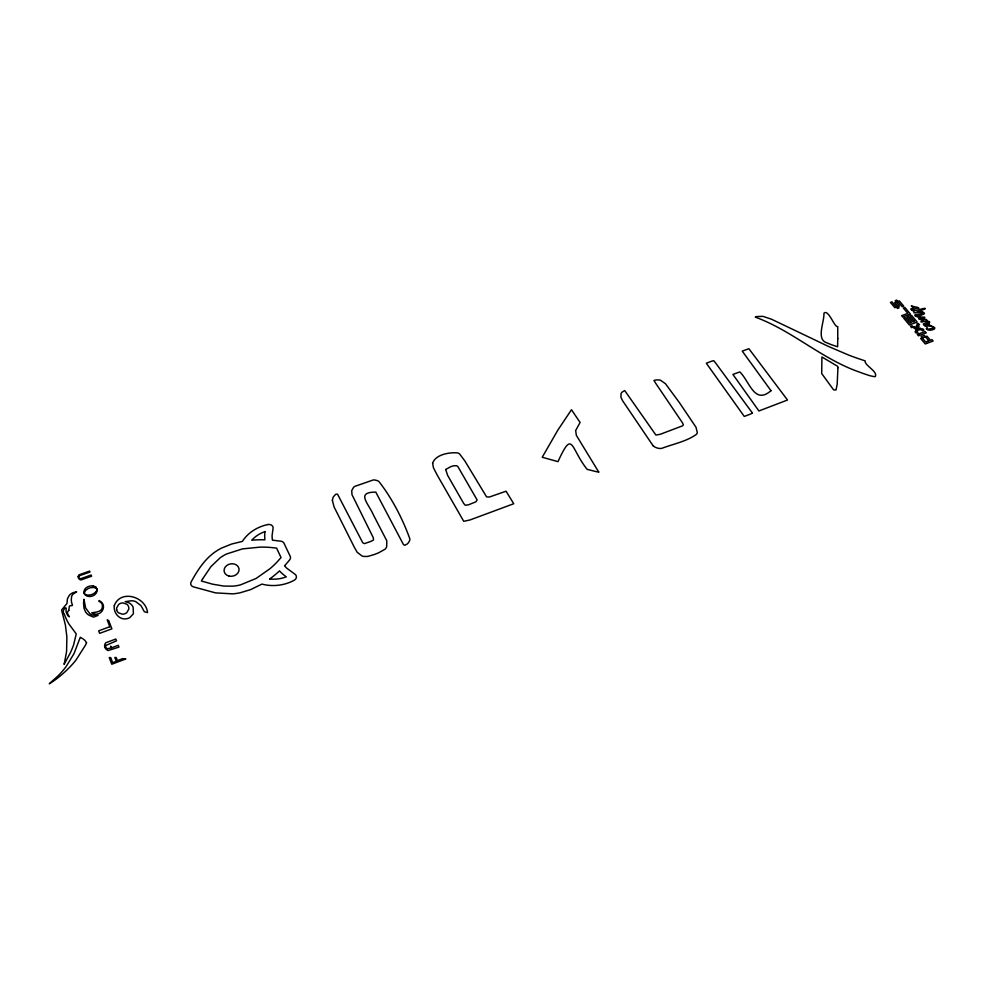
<?xml version="1.0" encoding="UTF-8"?>
<svg xmlns="http://www.w3.org/2000/svg" width="984" height="984" viewBox="0 0 984 984"><rect width="100%" height="100%" fill="white"/><g stroke="black" fill="none" stroke-linecap="round" stroke-linejoin="round"><path stroke-width="1.48" d="M68.794 610.363L67.306 612.38L67.761 614.274A22.484 18.106 -18 0 0 68.29 615.123L69.36 616.771A8.229 6.605 -18.7 0 1 67.724 615.48L66.199 612.306A12.841 10.332 -18.5 0 1 66.1 609.871C67.256 604.299 60.848 611.495 64.169 613.782A93.91 76.531 -14.8 0 0 64.747 615.332A79.483 64.649 -15.5 0 0 68.991 624.102L76.248 633.893L73.554 645.086A123.553 96.112 -22.3 0 1 70.184 653.155L64.071 664.409A20.098 16.47 -20.9 0 1 64.55 662.318L66.58 651.494L66.887 636.943L65.374 624.865L61.598 610.006L66.814 603.709A1.968 1.574 -18.6 0 0 67.01 603.204L67.429 598.764L69.311 595.357A8.659 6.937 -18.1 0 1 71.943 593.254A8.438 6.753 -18.1 0 1 74.083 592.393L76.629 591.876L73.087 594.078A8.979 7.195 -17.9 0 0 71.647 596.329L71.279 599.699A49.84 40.369 -16.4 0 0 71.66 602.921C74.329 607.78 69.544 604.102 69.212 606.759A10.283 8.216 -19 0 1 69.077 608.444L69.052 608.53A10.172 8.18 -18.5 0 0 68.819 610.363M84.403 592.774L85.448 590.535L88.179 588.555A9.705 7.798 -17.4 0 1 90.639 587.682L94.046 587.473L96.334 588.506M86.518 642.601L84.759 640.252A114.464 92.434 -25.4 0 0 82.607 638.591L80.307 637.288A1.808 1.464 -19.7 0 0 80.048 637.878L74.058 653.524L66.174 666.512A79.187 62.669 -21.7 0 1 58.142 675.799L50.012 683.056A15.559 12.743 -22.9 0 0 49.409 683.572L49.298 683.819A4.649 3.788 -22.7 0 0 49.778 683.597L56.309 679.083A129.47 100.725 -20.9 0 0 62.644 673.88L63.665 672.982A99.421 78.191 -21.1 0 0 75.829 660.289L85.522 645.098A31.796 25.633 -20.4 0 0 86.518 642.601M105.866 645.43L116.518 640.818L115.841 639.046L105.706 642.786L105.079 643.88A5.978 4.908 -19.1 0 0 104.722 646.832L104.833 647.128M755.368 317.119L755.687 316.922A15.264 11.107 14.8 0 1 756.61 316.553L762.944 316.356L771.505 319.222L828.516 346.466L848.626 355.064A177.981 120.085 16.9 0 0 857.605 358.348L865.133 360.882C864.173 365.298 878.109 371.46 875.342 376.466A1.894 1.378 19 0 1 874.653 376.688L870.446 375.863A120.872 83.825 17.7 0 1 859.081 371.964C821.947 359.062 791.948 330.476 755.515 317.217M924.529 309.136L920.372 310.698A49.52 34.624 20.1 0 0 918.06 311.645L921.577 311.78A4.662 3.235 18.8 0 1 922.451 311.867L924.419 313.367A1.894 1.316 18.8 0 1 924.234 313.847L921.209 315.175L916.756 315.532A3.506 2.448 18.8 0 0 916.276 315.569L916.891 316.221A28.561 19.692 18.4 0 0 917.998 316.528L919.966 316.909A6.593 4.588 18.7 0 0 920.803 316.959L924.038 317.156A26.666 18.696 19.5 0 1 924.751 317.18L924.665 317.955A2.608 1.808 18.9 0 1 924.259 318.164L919.437 318.89L926.424 319.529L927.063 320.599A1.599 1.119 19 0 1 926.633 320.919L925.772 321.128L928.06 321.337A1.587 1.107 19.1 0 1 928.884 321.485A1.673 1.168 19.1 0 1 929.72 322.039L929.154 323.256A14.366 10.037 19.6 0 0 928.81 323.355L929.068 324.08A1.304 0.91 19.2 0 1 929.437 324.388L929.806 325.187A3.641 2.546 19.1 0 1 929.794 325.679L934.456 327.438A1.328 0.922 19.4 0 1 934.775 327.967L934.542 328.828A2.681 1.87 19.3 0 1 934.074 329.222L933.447 329.443A11.673 8.13 19.1 0 1 930.163 330.23L927.986 329.972A1.673 1.168 19.3 0 1 927.494 329.702L926.461 328.816A1.931 1.341 19.3 0 1 926.338 328.25L927.457 327.856L926.793 328.582L928.146 329.234L933.742 327.967L932.168 326.442A7.159 4.994 19.4 0 0 931.442 326.257L931.245 326.208M924.849 309.05L925.292 308.496A2.374 1.648 18.8 0 0 924.616 308.336L921.922 308.828A23.825 16.457 18 0 1 918.416 309.849C916.83 310.723 909.364 310.673 913.189 309.247A31.549 22.054 19.4 0 1 916.055 308.459L918.958 308.25L917.1 307.18A5.965 4.145 18.6 0 0 916.116 307.106L911.282 305.987L913.853 307.266L910.692 309.062L912.402 310.649A5.596 3.887 18.4 0 0 913.865 310.833L913.976 312.875L915.526 312.592A17.466 12.128 18.1 0 0 915.981 312.371A2.694 1.87 18.7 0 1 916.584 312.113L919.732 312.1A13.53 9.36 18.5 0 0 921.086 312.211L922.217 312.285A8.425 5.867 18.9 0 1 922.795 312.346L923.632 312.678L923.152 313.318A4.28 2.977 18.7 0 1 922.549 313.576L916.35 314.29A3.296 2.3 18.7 0 0 915.612 314.425L914.739 315.126L915.304 316.073A7.884 5.474 18.6 0 0 918.822 316.983L920.655 317.537A6.15 4.293 19 0 0 919.769 317.672C915.292 319.837 926.264 319.689 923.373 320.452C920.335 320.661 919.856 322.949 923.238 321.682A3.616 2.521 19.1 0 1 923.804 321.522C937.235 321.534 916.953 324.007 928.072 323.933A1.771 1.23 19.2 0 1 928.711 324.228L928.404 325.101L925.735 325.47A2.854 1.993 19.1 0 1 924.862 325.421L923.324 323.921L924.517 325.679A2.349 1.636 19.1 0 0 925.366 326.048L927.961 326.098A4.366 3.05 19.3 0 1 931.258 326.171M93.394 585.997L96.014 587.19M653.191 445.912L622.589 400.722L620.904 397.204L621.052 393.661A6.667 5.141 11 0 1 622.134 392.136L624.705 390.537L655.91 435.063L660.252 434.288L682.601 425.801L683.363 424.817L682.367 422.653L655.627 383.182L653.979 380.476L654.704 380.218A14.846 11.365 12.2 0 1 656.709 379.935L658.714 379.922A6.79 5.178 12.1 0 1 660.596 380.316L665.43 383.686L679.526 402.813L695.995 427.24L697.287 432.566A7.663 5.953 14.1 0 1 696.561 434.239C686.512 441.595 673.105 443.981 661.519 448.446A9.114 7.146 13.1 0 1 653.228 445.875M95.952 587.239A6.79 5.449 -17.3 0 1 92.434 596.083A6.79 5.449 -17.3 0 1 83.812 591.581L84.919 589.022A7.454 5.978 -17.3 0 1 93.394 586.021M104.759 647.164A8.315 6.826 -19 0 0 108.129 650.547L118.953 647.103L118.264 645.319L111.991 647.656L110.577 646.193L111.241 647.927L107.293 648.751A5.387 4.428 -19.1 0 1 106.186 647.792L105.792 647.115A3.087 2.534 -19.2 0 1 105.854 645.43M84.132 592.848A3.924 3.149 -17.4 0 0 87.219 595.049A8.352 6.691 -17.2 0 0 95.546 592.183M96.58 588.395A3.911 3.149 -17.2 0 1 95.546 592.159M116.641 609.539A7.724 6.298 -16.9 0 0 117.465 611.642A7.417 6.052 -16.9 0 0 118.609 612.872L122.36 614.164A5.584 4.551 -17 0 0 126.862 612.528L128.769 609.17A7.417 6.052 -17 0 0 128.781 607.522A7.724 6.298 -17 0 0 128.24 605.91A7.417 6.039 -17 0 0 126.801 604.213L123.061 602.921A5.584 4.539 -16.9 0 0 118.584 604.557L116.665 607.891A7.417 6.052 -16.9 0 0 116.678 609.625M267.869 524.521A4.465 3.653 -7.7 0 1 273.011 528.789L272.088 535.567A49.827 41.193 -5 0 0 272.433 540.167L280.957 541.212A4.44 3.665 -7.5 0 1 284.044 543.328L290.206 556.304A4.514 3.751 -7.6 0 1 289.763 559.724A71.623 58.191 -9.6 0 1 288.89 560.843L284.56 565.849A52.14 43.247 -4.8 0 0 286.885 568.297L294.388 573.795A4.502 3.776 -7.8 0 1 294.241 580.24A37.38 30.959 -8.1 0 1 261.941 584.09L250.649 589.601L240.084 592.798A47.318 38.856 -10.3 0 1 232.679 593.856L215.558 592.885L193.27 586.821A4.6 3.788 -13 0 1 191.154 581.876C197.612 570.142 205.127 558.322 216.615 550.929A48.806 40.651 -10.6 0 1 221.708 548.014L231.72 544.004L242.384 541.421A37.318 30.91 -8.1 0 1 267.869 524.546M837.938 367.708L837.187 384.203L836.043 389.849A3.37 2.485 18.2 0 1 834.801 389.947L833.608 389.873L821.714 373.563L821.898 356.983L837.691 366.331L837.938 367.708M432.616 463.267L433.403 467.646L437.081 474.854L463.735 521.311L469.958 519.97L513.734 503.734L506.059 491.201L489.405 497.018L486.576 496.871L464.792 460.856L459.614 453.968A5.596 4.502 3.3 0 0 457.683 452.935C449.516 452.05 435.358 454.51 432.616 463.267M837.778 338.594L837.593 346.798L831.259 344.634A145.484 99.298 16.6 0 1 827.089 342.899C815.625 339.751 824.555 321.743 823.928 313.146C828.516 308.755 834.457 327.77 837.728 326.59L837.778 338.594M598.739 471.963L597.177 471.828A53.591 42.127 10.5 0 1 595.418 471.447L587.104 469.331C570.191 448.114 573.118 428.606 557.989 461.644L542.221 457.265L557.928 429.983L571.47 409.725L580.093 422.456L575.665 430.512L576.329 435.309L598.739 472.062M332.358 500.253L334.08 506.92L354.314 547.215L357.118 552.196L361.915 555.923A8.278 6.925 -2.7 0 0 363.957 556.464L367.832 556.415L373.674 554.705A92.029 74.55 -3.1 0 0 378.594 552.811L385.064 549.232A8.684 7.257 -1.9 0 0 386.663 546.71L386.81 540.843L373.403 514.903C368.127 502.836 355.716 492.148 375.79 492.111L403.465 544.57L404.682 545.296L406.946 544.177A9.778 8.167 -0.4 0 0 408.397 542.774L409.356 541.2A9.459 7.909 -0.4 0 0 409.897 539.011C402.739 519.011 391.952 498.113 378.791 481.373A9.176 7.466 -1.3 0 0 373.354 479.934L354.744 486.403A8.905 7.245 -2.1 0 0 353.551 487.363L351.731 490.549L351.977 494.62L373.33 537.805L373.489 539.97L371.165 541.286L364.523 543.611L362.788 542.836L337.537 494.189L336.307 494.189A1.513 1.23 -3.4 0 0 335.606 494.386L333.244 496.969L332.358 500.253M83.554 603.13L84.034 608.37L85.62 611.986A15.055 12.165 -17.6 0 0 88.646 615.012L93.48 617.128L98.043 615.418L93.148 615.148A10.849 8.758 -17.8 0 1 89.827 613.708L85.596 607.891L83.96 599.268L83.554 603.13M78.191 576.562L78.179 576.772A4.785 3.813 -17 0 0 79.556 579.379L79.962 579.613A3.1 2.46 -17 0 0 81.131 579.92L91.598 576.206L91.143 575.013L80.676 578.715L79.126 578.211A3.235 2.583 -17 0 1 78.708 577.411L79.532 575.702L89.975 571.999L89.63 571.089L79.175 574.779A2.202 1.747 -17 0 0 78.695 575.234L78.191 576.562M114.292 605.615C113.357 611.556 117.736 618.407 124.009 618.899A8.598 7.023 -17 0 0 129.79 617.608L133.393 613.758L133.148 607.251A12.189 9.938 -17.1 0 0 128.658 602.663L125.153 601.654L131.61 600.757A12.165 9.951 -16.8 0 1 135.681 601.593L140.995 605.627L144.353 611.753L147.551 612.601C145.94 596.55 120.38 589.059 114.292 605.615M102.496 606.193C102.533 611.999 95.891 612.171 91.807 612.737C100.651 618.567 108.72 605.16 99.15 600.572L98.72 601.076L100.823 602.442A7.921 6.396 -17.9 0 1 102.496 606.193M770.989 390.697C754.298 405.199 749.648 381.312 739.808 371.927L732.908 374.424L758.91 410.968L787.507 400.021L748.898 348.73L742.244 351.103L770.989 390.697M445.715 469.491L447.609 475.346L463.575 503.254L465.235 505.259L468.495 504.792L475.862 501.852L477.129 499.958L457.941 466.687A5.756 4.662 3.1 0 0 456.527 465.703L453.501 465.801A37.466 30.701 3.8 0 0 450.217 466.933L445.715 469.491M202.507 579.072L201.388 581.003L212.667 584.201L223.872 586.083L232.79 586.157A37.54 30.836 -10.3 0 0 240.44 584.89L256.074 578.469L270.034 568.666A93.419 75.091 -10.2 0 0 277.07 562.024L281.043 557.547L276.59 548.113L270.219 547.424A97.564 83 -11.8 0 0 260.01 547.129L242.531 548.888L226.554 553.992A38.019 31.648 -10.6 0 0 220.145 557.805L211.019 566.513L202.507 579.072M752.428 413.046L751.161 413.76A50.307 37.859 14.4 0 1 748.283 414.916L744.273 416.429L706.327 363.244L709.796 361.891A39.372 29.729 14.9 0 1 712.109 361.067L713.757 360.697L715.577 362.936L752.428 413.046M926.83 343.367L925.255 343.957L920.692 338.508L926.977 336.171L930.409 340.243L931.971 339.664L933.115 341.017L926.83 343.367M122.606 658.677L117.379 660.633L116.21 657.57L114.857 657.447L116.309 661.26L112.643 662.638L110.737 657.656L109.236 657.521L111.782 664.237L125.817 658.972L122.606 658.677M928.834 340.833L925.686 342.002L921.122 336.565L924.271 335.396L928.834 340.833M917.703 332.481L916.141 333.059L915.009 331.706L918.146 330.55L914.751 326.516L911.627 327.672L910.495 326.319L912.07 325.741L914.321 328.435L919.019 326.7L916.756 324.019L918.318 323.441L919.45 324.781L916.325 325.938L919.708 329.972L922.844 328.816L923.976 330.169L922.414 330.747L920.151 328.053L915.452 329.788L917.703 332.481M918.871 333.859L917.297 334.449L918.429 335.802L926.276 332.887L925.132 331.547L918.871 333.859M914.48 321.313L912.918 321.891L908.441 316.553L906.879 317.119L911.356 322.469L909.794 323.035L905.317 317.697L903.755 318.262L909.351 324.954L917.174 322.076L911.565 315.409L910.003 315.987L914.48 321.313M109.827 626.722L98.683 630.818L99.655 633.352L111.905 628.85L108.683 620.523L107.195 619.895L109.827 626.722M908.945 314.732L902.709 317.008L901.59 315.679L907.838 313.404L903.386 308.115L904.936 307.549L910.507 314.167L908.945 314.732M897.949 306.565L894.825 307.685L890.422 302.42L891.971 301.867L897.494 308.447L899.056 307.881L894.64 302.617L899.351 300.92L903.779 306.172L902.217 306.737L896.695 300.169L895.145 300.723L899.511 305.999L897.949 306.565M269.69 578.986A29.889 24.748 -8.1 0 0 286.307 576.858A49.655 41.242 -5.4 0 1 279.493 570.904A99.667 80.208 -10.2 0 1 269.702 578.986M264.991 531.606A48.29 39.889 -5.5 0 0 264.905 539.786A102.717 87.269 -11.7 0 0 251.732 540.204A29.889 24.748 -8.1 0 1 264.991 531.606M228.866 576.046A7.565 6.248 -10.8 0 0 239.001 568.617A7.565 6.248 -10.8 0 0 226.849 565.419A7.565 6.248 -10.8 0 0 228.866 576.046"/></g></svg>
